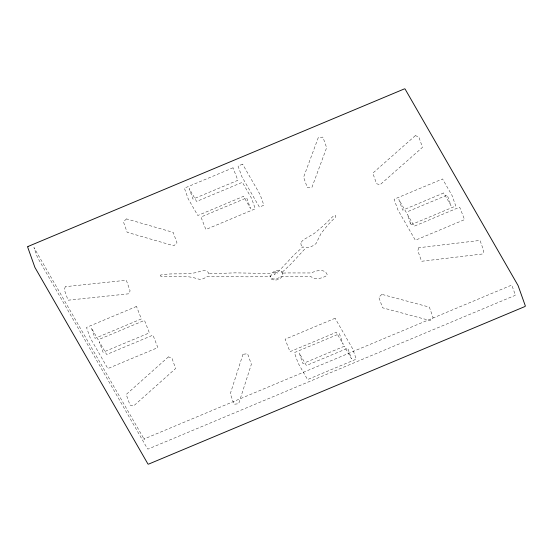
<?xml version="1.0" encoding="UTF-8"?>
<svg xmlns="http://www.w3.org/2000/svg" width="553" height="553" viewBox="0 0 553 553"><rect width="100%" height="100%" fill="white"/><g stroke="black" fill="none" stroke-linecap="round" stroke-linejoin="round"><path stroke-width="0.41" stroke-dasharray="2.77 2.07" d="M411.038 224.753L455.79 206.013L452.029 195.458L442.538 178.951L394.089 199.239L397.849 209.794L415.358 240.237L464.548 219.638L459.674 207.154L414.183 226.205L407.278 214.198L411.038 224.753L409.925 222.824M300.867 243.348L301.261 245.705L303.3 247.419L303.051 246.714L294.148 254.788L278.588 271.433C273.106 270.465 265.606 279.597 274.813 280.06C278.56 280.433 286.053 275.698 281.449 271.993L281.698 272.698L290.429 264.555L305.899 247.827L311.408 246.652L315.929 243.693L321.072 233.47L327.694 225.126L335.809 216.804L335.63 215.566L333.701 215.705L323.726 225.479L314.346 233.373L303.486 239.788L301.724 241.537L300.867 243.348M274.26 273.617C273.977 276.548 275.664 271.979 277.537 273.5C278.083 272.276 274.703 271.758 274.26 273.617M160.564 275.076L160.695 276.175L161.317 276.638L187.647 276.659L192.873 277.461L199.695 279.383L203.428 278.747L207.423 276.362L248.774 276.853L270.279 276.32L270.03 275.615C270.624 281.048 278.525 279.023 281.166 276.237L295.675 276.68L310.392 276.23C315.03 280.613 322.572 278.18 327.383 275.235C325.724 268.253 315.998 270.389 311.374 272.961L287.263 272.94L282.362 273.134L282.611 273.839L281.76 271.392L278.207 270.376L275.014 271.018L271.067 273.521L235.101 272.864L208.626 273.763L208.882 274.468C208.204 268.295 200.317 271.323 196.529 272.484C184.764 275.124 172.045 272.636 160.564 275.076M418.752 247.744L417.812 250.716L421.573 261.272L482.852 253.938L483.792 250.972L480.032 240.417L418.752 247.744M242.974 354.279L230.297 393.701L234.057 404.264L238.675 403.718L251.352 364.296L247.592 353.74L242.974 354.279M65.337 286.675L64.293 289.654L68.054 300.21L129.036 293.774L130.079 290.795L126.319 280.24L65.337 286.675M318.307 137.559L303.604 177.202L307.364 187.757L311.947 187.315L326.643 147.672L322.883 137.116L318.307 137.559M515.299 294.901L515.016 295.426L148.093 449.064L147.561 448.884L37.452 257.394L33.94 247.544L144.05 439.034L143.517 438.854L144.582 439.075L143.932 439.054L511.788 285.051L515.299 294.901M381.881 294.369L378.819 297.231L382.579 307.793L430.061 320.546L433.123 317.685L429.363 307.122L381.881 294.369M126.533 218.912L123.395 221.753L127.155 232.308L173.849 245.795L176.981 242.947L173.22 232.391L126.533 218.912M168.388 356.899L126.222 394.476L129.983 405.031L133.467 406.082L175.626 368.512L171.865 357.95L168.388 356.899M415.289 135.685L372.805 173.158L376.565 183.714L380.022 184.785L422.506 147.312L418.745 136.757L415.289 135.685M233.007 167.815L184.391 188.165L188.151 198.721L197.794 215.49L243.534 196.336L250.481 208.426L246.721 197.863L200.981 217.018L205.854 229.502L255.286 208.806L251.525 198.251L242.359 182.303L196.612 201.458L189.188 188.545L192.956 199.108L237.873 180.299L233.007 167.815M242.58 164.137L238.066 166.024L241.827 176.58L259.371 207.092L263.885 205.204L260.124 194.642L242.58 164.137M136.494 306.452L86.489 327.397L90.25 337.952L107.842 368.547L157.847 347.602L152.981 335.118L106.667 354.514L99.291 341.692L103.052 352.247L149.365 332.851L144.499 320.374L98.185 339.763L91.286 327.777L95.047 338.332L141.368 318.936L136.494 306.452M443.713 192.976L402.653 210.175L398.893 199.619L406.165 212.269L447.232 195.078L450.992 205.633L443.713 192.976M335.104 318.272L285.099 339.21L289.966 351.694L336.286 332.305L343.192 344.312L339.431 333.756L294.383 352.614L298.143 363.176L307.565 379.552L356.298 359.146L352.538 348.59L335.104 318.272M344.298 346.24L302.947 363.556L299.187 353.001L306.39 365.519L347.74 348.21L351.501 358.766L344.298 346.24"/><path stroke-width="0.83" d="M27.933 246.52L27.65 247.046L34.922 267.452L147.934 463.988L148.474 464.167L525.067 306.48L525.35 305.954L518.078 285.548L405.066 89.012L404.526 88.833L27.933 246.52"/></g></svg>
